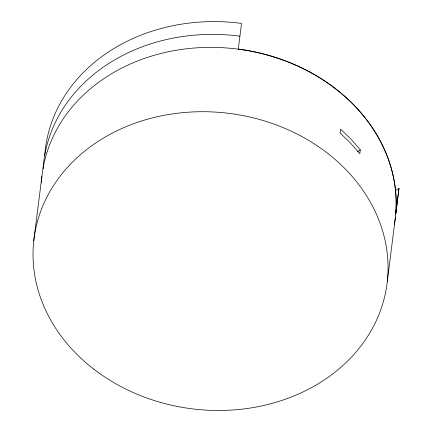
<?xml version="1.0" encoding="UTF-8"?>
<svg xmlns="http://www.w3.org/2000/svg" width="432" height="432" viewBox="0 0 432 432"><rect width="100%" height="100%" fill="white"/><g stroke="black" fill="none" stroke-linecap="round" stroke-linejoin="round"><path stroke-width="0.65" d="M33.761 240.856L41.888 176.526M360.293 149.818L359.807 153.684L350.476 143.035L340.124 133.067L340.616 129.2L350.968 139.169L360.293 149.818L357.61 151.6M387.304 281.329L395.431 216.994M395.15 190.885L398.963 188.363L395.723 214.029A177.93 148.883 7.2 0 0 238.275 49.064L241.515 23.393A177.93 148.883 7.2 0 0 44.723 155.417M397.348 201.145A177.93 148.883 7.2 0 1 395.534 214.153M43.065 168.863A177.93 148.883 7.2 0 1 239.9 36.175M398.963 188.363A177.93 148.883 7.2 0 1 396.76 203.305M41.38 182.531A177.93 148.883 7.2 0 1 235.651 48.843A177.93 148.883 7.2 0 1 394.411 224.294M93.695 369.068A177.93 148.883 7.2 0 0 384.685 296.509A177.93 148.883 7.2 0 0 153.214 117.704A177.93 148.883 7.2 0 0 93.695 369.068"/></g></svg>
